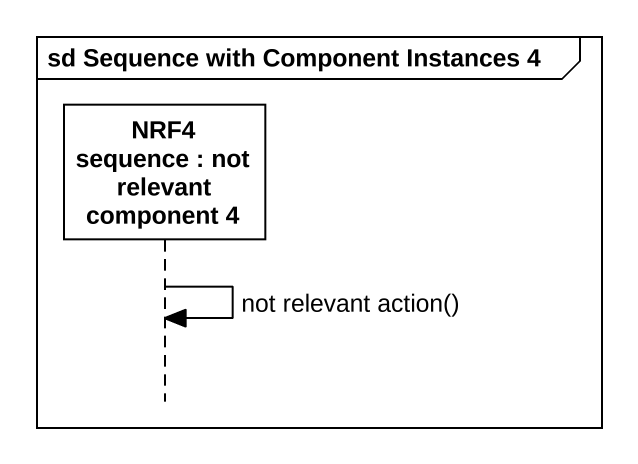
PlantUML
@startuml
mainframe sd Sequence with Component Instances 4
hide footbox
participant "NRF4 sequence : not relevant component 4" as NRF4_sequence

NRF4_sequence -> NRF4_sequence : not relevant action()
@enduml
